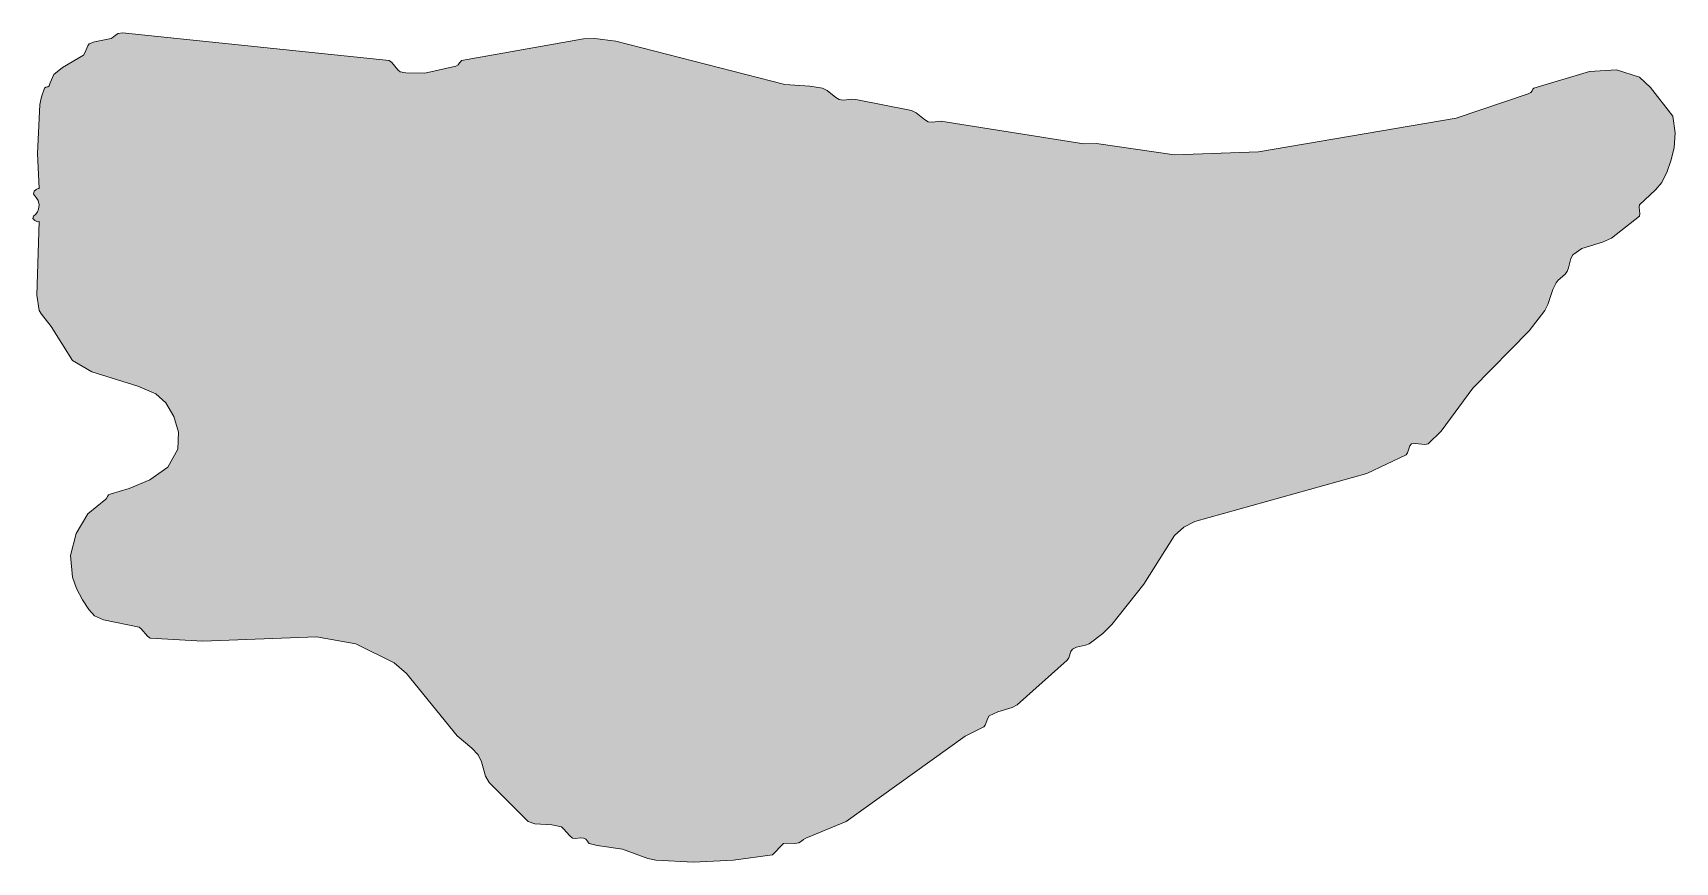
# Model space of a CAD drawing. Header units: inches. Extents: x -493 to 494, y -382 to 902.
# Drawn here: x -310.11 to -278.82, y 419.47 to 435.28 of the extents above; entities that cross this region are included whole.
import ezdxf

# ---------------------------------------------------------------- set-up
doc = ezdxf.new("R2010")
doc.units = ezdxf.units.IN
doc.header["$MEASUREMENT"] = 0
doc.layers.add('Layer 1', color=7, linetype='Continuous')

msp = doc.modelspace()

# ---------------------------------------------------------------- hatches: boundary and pattern name
at = {"layer": 'Layer 1', "true_color": 0xffffff}
h = msp.add_hatch(color=7, dxfattribs=at)
edge = h.paths.add_edge_path()
edge.add_spline(control_points=[(-308.616, 435.175), (-308.616, 435.175), (-308.577, 435.2), (-308.577, 435.2), (-308.577, 435.2), (-308.537, 435.238), (-308.537, 435.238), (-308.537, 435.238), (-308.482, 435.271), (-308.482, 435.271), (-308.482, 435.271), (-308.404, 435.281), (-308.404, 435.281), (-308.404, 435.281), (-303.321, 434.752), (-303.321, 434.752), (-303.321, 434.752), (-303.271, 434.714), (-303.271, 434.714), (-303.271, 434.714), (-303.152, 434.576), (-303.152, 434.576), (-303.152, 434.576), (-303.11, 434.54), (-303.11, 434.54), (-303.11, 434.54), (-303, 434.521), (-303, 434.521), (-303, 434.521), (-302.641, 434.513), (-302.641, 434.513), (-302.641, 434.513), (-302.051, 434.646), (-302.051, 434.646), (-302.051, 434.646), (-302.007, 434.671), (-302.007, 434.671), (-302.007, 434.671), (-301.977, 434.706), (-301.977, 434.706), (-301.977, 434.706), (-301.957, 434.737), (-301.957, 434.737), (-301.957, 434.737), (-301.945, 434.752), (-301.945, 434.752), (-301.945, 434.752), (-299.618, 435.169), (-299.618, 435.169), (-299.618, 435.169), (-299.404, 435.175), (-299.404, 435.175), (-299.404, 435.175), (-299, 435.125), (-299, 435.125), (-299, 435.125), (-295.78, 434.295), (-295.78, 434.295), (-295.78, 434.295), (-295.307, 434.263), (-295.307, 434.263), (-295.307, 434.263), (-295.063, 434.223), (-295.063, 434.223), (-295.063, 434.223), (-294.975, 434.182), (-294.975, 434.182), (-294.975, 434.182), (-294.811, 434.051), (-294.811, 434.051), (-294.811, 434.051), (-294.745, 434.011), (-294.745, 434.011), (-294.745, 434.011), (-294.669, 434), (-294.669, 434), (-294.669, 434), (-294.504, 434.018), (-294.504, 434.018), (-294.504, 434.018), (-294.428, 434.011), (-294.428, 434.011), (-294.428, 434.011), (-293.369, 433.799), (-293.369, 433.799), (-293.369, 433.799), (-293.281, 433.757), (-293.281, 433.757), (-293.281, 433.757), (-293.117, 433.627), (-293.117, 433.627), (-293.117, 433.627), (-293.051, 433.587), (-293.051, 433.587), (-293.051, 433.587), (-292.975, 433.577), (-292.975, 433.577), (-292.975, 433.577), (-292.81, 433.595), (-292.81, 433.595), (-292.81, 433.595), (-290.086, 433.164), (-290.086, 433.164), (-290.086, 433.164), (-289.843, 433.174), (-289.843, 433.174), (-289.843, 433.174), (-288.354, 432.952), (-288.354, 432.952), (-288.354, 432.952), (-286.756, 433.009), (-286.756, 433.009), (-286.756, 433.009), (-282.993, 433.656), (-282.993, 433.656), (-282.993, 433.656), (-281.616, 434.117), (-281.616, 434.117), (-281.616, 434.117), (-281.568, 434.142), (-281.568, 434.142), (-281.568, 434.142), (-281.543, 434.175), (-281.543, 434.175), (-281.543, 434.175), (-281.528, 434.205), (-281.528, 434.205), (-281.528, 434.205), (-281.51, 434.223), (-281.51, 434.223), (-281.51, 434.223), (-280.447, 434.542), (-280.447, 434.542), (-280.447, 434.542), (-279.938, 434.575), (-279.938, 434.575), (-279.938, 434.575), (-279.498, 434.434), (-279.498, 434.434), (-279.498, 434.434), (-279.285, 434.241), (-279.285, 434.241), (-279.285, 434.241), (-278.863, 433.693), (-278.863, 433.693), (-278.863, 433.693), (-278.817, 433.376), (-278.817, 433.376), (-278.817, 433.376), (-278.839, 433.089), (-278.839, 433.089), (-278.839, 433.089), (-278.899, 432.839), (-278.899, 432.839), (-278.899, 432.839), (-278.969, 432.634), (-278.969, 432.634), (-278.969, 432.634), (-279.07, 432.43), (-279.07, 432.43), (-279.07, 432.43), (-279.193, 432.288), (-279.193, 432.288), (-279.193, 432.288), (-279.498, 431.999), (-279.498, 431.999), (-279.498, 431.999), (-279.506, 431.955), (-279.506, 431.955), (-279.506, 431.955), (-279.488, 431.828), (-279.488, 431.828), (-279.488, 431.828), (-279.498, 431.787), (-279.498, 431.787), (-279.498, 431.787), (-280.028, 431.364), (-280.028, 431.364), (-280.028, 431.364), (-280.203, 431.288), (-280.203, 431.288), (-280.203, 431.288), (-280.593, 431.166), (-280.593, 431.166), (-280.593, 431.166), (-280.769, 431.046), (-280.769, 431.046), (-280.769, 431.046), (-280.804, 430.981), (-280.804, 430.981), (-280.804, 430.981), (-280.849, 430.799), (-280.849, 430.799), (-280.849, 430.799), (-280.875, 430.729), (-280.875, 430.729), (-280.875, 430.729), (-280.92, 430.675), (-280.92, 430.675), (-280.92, 430.675), (-281.044, 430.566), (-281.044, 430.566), (-281.044, 430.566), (-281.086, 430.517), (-281.086, 430.517), (-281.086, 430.517), (-281.145, 430.389), (-281.145, 430.389), (-281.145, 430.389), (-281.244, 430.099), (-281.244, 430.099), (-281.244, 430.099), (-281.298, 429.987), (-281.298, 429.987), (-281.298, 429.987), (-281.596, 429.602), (-281.596, 429.602), (-281.596, 429.602), (-282.675, 428.505), (-282.675, 428.505), (-282.675, 428.505), (-283.278, 427.688), (-283.278, 427.688), (-283.278, 427.688), (-283.521, 427.446), (-283.521, 427.446), (-283.521, 427.446), (-283.588, 427.43), (-283.588, 427.43), (-283.588, 427.43), (-283.767, 427.454), (-283.767, 427.454), (-283.767, 427.454), (-283.839, 427.446), (-283.839, 427.446), (-283.839, 427.446), (-283.872, 427.406), (-283.872, 427.406), (-283.872, 427.406), (-283.917, 427.274), (-283.917, 427.274), (-283.917, 427.274), (-283.945, 427.234), (-283.945, 427.234), (-283.945, 427.234), (-284.694, 426.881), (-284.694, 426.881), (-284.694, 426.881), (-287.967, 425.966), (-287.967, 425.966), (-287.967, 425.966), (-288.181, 425.858), (-288.181, 425.858), (-288.181, 425.858), (-288.355, 425.697), (-288.355, 425.697), (-288.355, 425.697), (-288.938, 424.769), (-288.938, 424.769), (-288.938, 424.769), (-289.548, 423.997), (-289.548, 423.997), (-289.548, 423.997), (-289.723, 423.828), (-289.723, 423.828), (-289.723, 423.828), (-289.98, 423.634), (-289.98, 423.634), (-289.98, 423.634), (-290.051, 423.604), (-290.051, 423.604), (-290.051, 423.604), (-290.223, 423.565), (-290.223, 423.565), (-290.223, 423.565), (-290.298, 423.528), (-290.298, 423.528), (-290.298, 423.528), (-290.332, 423.483), (-290.332, 423.483), (-290.332, 423.483), (-290.373, 423.363), (-290.373, 423.363), (-290.373, 423.363), (-290.404, 423.317), (-290.404, 423.317), (-290.404, 423.317), (-291.357, 422.47), (-291.357, 422.47), (-291.357, 422.47), (-291.449, 422.417), (-291.449, 422.417), (-291.449, 422.417), (-291.726, 422.332), (-291.726, 422.332), (-291.726, 422.332), (-291.886, 422.258), (-291.886, 422.258), (-291.886, 422.258), (-291.916, 422.216), (-291.916, 422.216), (-291.916, 422.216), (-291.966, 422.083), (-291.966, 422.083), (-291.966, 422.083), (-291.992, 422.046), (-291.992, 422.046), (-291.992, 422.046), (-292.348, 421.873), (-292.348, 421.873), (-292.348, 421.873), (-294.611, 420.243), (-294.611, 420.243), (-294.611, 420.243), (-295.38, 419.929), (-295.38, 419.929), (-295.38, 419.929), (-295.423, 419.902), (-295.423, 419.902), (-295.423, 419.902), (-295.462, 419.869), (-295.462, 419.869), (-295.462, 419.869), (-295.514, 419.839), (-295.514, 419.839), (-295.514, 419.839), (-295.592, 419.823), (-295.592, 419.823), (-295.592, 419.823), (-295.756, 419.831), (-295.756, 419.831), (-295.756, 419.831), (-295.804, 419.823), (-295.804, 419.823), (-295.804, 419.823), (-295.853, 419.783), (-295.853, 419.783), (-295.853, 419.783), (-295.975, 419.645), (-295.975, 419.645), (-295.975, 419.645), (-296.016, 419.611), (-296.016, 419.611), (-296.016, 419.611), (-296.757, 419.505), (-296.757, 419.505), (-296.757, 419.505), (-297.522, 419.468), (-297.522, 419.468), (-297.522, 419.468), (-298.239, 419.505), (-298.239, 419.505), (-298.239, 419.505), (-298.39, 419.538), (-298.39, 419.538), (-298.39, 419.538), (-298.875, 419.717), (-298.875, 419.717), (-298.875, 419.717), (-299.355, 419.786), (-299.355, 419.786), (-299.355, 419.786), (-299.51, 419.823), (-299.51, 419.823), (-299.51, 419.823), (-299.524, 419.839), (-299.524, 419.839), (-299.524, 419.839), (-299.542, 419.871), (-299.542, 419.871), (-299.542, 419.871), (-299.57, 419.905), (-299.57, 419.905), (-299.57, 419.905), (-299.616, 419.929), (-299.616, 419.929), (-299.616, 419.929), (-299.667, 419.932), (-299.667, 419.932), (-299.667, 419.932), (-299.778, 419.92), (-299.778, 419.92), (-299.778, 419.92), (-299.828, 419.929), (-299.828, 419.929), (-299.828, 419.929), (-299.878, 419.97), (-299.878, 419.97), (-299.878, 419.97), (-299.996, 420.104), (-299.996, 420.104), (-299.996, 420.104), (-300.039, 420.14), (-300.039, 420.14), (-300.039, 420.14), (-300.219, 420.178), (-300.219, 420.178), (-300.219, 420.178), (-300.545, 420.202), (-300.545, 420.202), (-300.545, 420.202), (-300.674, 420.246), (-300.674, 420.246), (-300.674, 420.246), (-301.416, 420.987), (-301.416, 420.987), (-301.416, 420.987), (-301.483, 421.108), (-301.483, 421.108), (-301.483, 421.108), (-301.56, 421.38), (-301.56, 421.38), (-301.56, 421.38), (-301.627, 421.517), (-301.627, 421.517), (-301.627, 421.517), (-301.744, 421.645), (-301.744, 421.645), (-301.744, 421.645), (-302.024, 421.879), (-302.024, 421.879), (-302.024, 421.879), (-302.989, 423.067), (-302.989, 423.067), (-302.989, 423.067), (-303.225, 423.266), (-303.225, 423.266), (-303.225, 423.266), (-303.957, 423.634), (-303.957, 423.634), (-303.957, 423.634), (-304.706, 423.763), (-304.706, 423.763), (-304.706, 423.763), (-306.872, 423.68), (-306.872, 423.68), (-306.872, 423.68), (-307.875, 423.74), (-307.875, 423.74), (-307.875, 423.74), (-307.926, 423.776), (-307.926, 423.776), (-307.926, 423.776), (-308.044, 423.916), (-308.044, 423.916), (-308.044, 423.916), (-308.086, 423.952), (-308.086, 423.952), (-308.086, 423.952), (-308.766, 424.089), (-308.766, 424.089), (-308.766, 424.089), (-308.933, 424.164), (-308.933, 424.164), (-308.933, 424.164), (-309.042, 424.284), (-309.042, 424.284), (-309.042, 424.284), (-309.164, 424.47), (-309.164, 424.47), (-309.164, 424.47), (-309.276, 424.688), (-309.276, 424.688), (-309.276, 424.688), (-309.356, 424.905), (-309.356, 424.905), (-309.356, 424.905), (-309.392, 425.315), (-309.392, 425.315), (-309.392, 425.315), (-309.287, 425.733), (-309.287, 425.733), (-309.287, 425.733), (-309.059, 426.108), (-309.059, 426.108), (-309.059, 426.108), (-308.721, 426.387), (-308.721, 426.387), (-308.721, 426.387), (-308.697, 426.413), (-308.697, 426.413), (-308.697, 426.413), (-308.688, 426.441), (-308.688, 426.441), (-308.688, 426.441), (-308.668, 426.47), (-308.668, 426.47), (-308.668, 426.47), (-308.616, 426.493), (-308.616, 426.493), (-308.616, 426.493), (-308.275, 426.591), (-308.275, 426.591), (-308.275, 426.591), (-307.88, 426.756), (-307.88, 426.756), (-307.88, 426.756), (-307.535, 427), (-307.535, 427), (-307.535, 427), (-307.345, 427.34), (-307.345, 427.34), (-307.345, 427.34), (-307.336, 427.664), (-307.336, 427.664), (-307.336, 427.664), (-307.422, 427.969), (-307.422, 427.969), (-307.422, 427.969), (-307.576, 428.224), (-307.576, 428.224), (-307.576, 428.224), (-307.769, 428.399), (-307.769, 428.399), (-307.769, 428.399), (-308.112, 428.544), (-308.112, 428.544), (-308.112, 428.544), (-308.986, 428.82), (-308.986, 428.82), (-308.986, 428.82), (-309.356, 429.034), (-309.356, 429.034), (-309.356, 429.034), (-309.759, 429.68), (-309.759, 429.68), (-309.759, 429.68), (-309.947, 429.917), (-309.947, 429.917), (-309.947, 429.917), (-309.992, 429.987), (-309.992, 429.987), (-309.992, 429.987), (-310.031, 430.278), (-310.031, 430.278), (-310.031, 430.278), (-309.992, 431.681), (-309.992, 431.681), (-309.992, 431.681), (-310.018, 431.679), (-310.018, 431.679), (-310.018, 431.679), (-310.07, 431.704), (-310.07, 431.704), (-310.07, 431.704), (-310.109, 431.744), (-310.109, 431.744), (-310.109, 431.744), (-310.098, 431.787), (-310.098, 431.787), (-310.098, 431.787), (-310.052, 431.826), (-310.052, 431.826), (-310.052, 431.826), (-310.019, 431.867), (-310.019, 431.867), (-310.019, 431.867), (-309.999, 431.921), (-309.999, 431.921), (-309.999, 431.921), (-309.992, 431.999), (-309.992, 431.999), (-309.992, 431.999), (-310.008, 432.083), (-310.008, 432.083), (-310.008, 432.083), (-310.044, 432.142), (-310.044, 432.142), (-310.044, 432.142), (-310.081, 432.182), (-310.081, 432.182), (-310.081, 432.182), (-310.098, 432.211), (-310.098, 432.211), (-310.098, 432.211), (-310.083, 432.265), (-310.083, 432.265), (-310.083, 432.265), (-310.046, 432.297), (-310.046, 432.297), (-310.046, 432.297), (-310.009, 432.312), (-310.009, 432.312), (-310.009, 432.312), (-309.992, 432.316), (-309.992, 432.316), (-309.992, 432.316), (-310.02, 432.979), (-310.02, 432.979), (-310.02, 432.979), (-309.974, 433.917), (-309.974, 433.917), (-309.974, 433.917), (-309.947, 434.061), (-309.947, 434.061), (-309.947, 434.061), (-309.886, 434.223), (-309.886, 434.223), (-309.886, 434.223), (-309.86, 434.244), (-309.86, 434.244), (-309.86, 434.244), (-309.826, 434.251), (-309.826, 434.251), (-309.826, 434.251), (-309.796, 434.27), (-309.796, 434.27), (-309.796, 434.27), (-309.78, 434.328), (-309.78, 434.328), (-309.78, 434.328), (-309.709, 434.485), (-309.709, 434.485), (-309.709, 434.485), (-309.545, 434.617), (-309.545, 434.617), (-309.545, 434.617), (-309.145, 434.858), (-309.145, 434.858), (-309.145, 434.858), (-309.118, 434.9), (-309.118, 434.9), (-309.118, 434.9), (-309.064, 435.034), (-309.064, 435.034), (-309.064, 435.034), (-309.039, 435.069), (-309.039, 435.069), (-309.039, 435.069), (-308.932, 435.109), (-308.932, 435.109), (-308.932, 435.109), (-308.616, 435.175), (-308.616, 435.175), (-308.616, 435.175), (-308.616, 435.175), (-308.616, 435.175), (-308.616, 435.175), (-308.616, 435.175), (-308.616, 435.175)], knot_values=[0, 0, 0, 0, 1, 1, 1, 2, 2, 2, 3, 3, 3, 4, 4, 4, 5, 5, 5, 6, 6, 6, 7, 7, 7, 8, 8, 8, 9, 9, 9, 10, 10, 10, 11, 11, 11, 12, 12, 12, 13, 13, 13, 14, 14, 14, 15, 15, 15, 16, 16, 16, 17, 17, 17, 18, 18, 18, 19, 19, 19, 20, 20, 20, 21, 21, 21, 22, 22, 22, 23, 23, 23, 24, 24, 24, 25, 25, 25, 26, 26, 26, 27, 27, 27, 28, 28, 28, 29, 29, 29, 30, 30, 30, 31, 31, 31, 32, 32, 32, 33, 33, 33, 34, 34, 34, 35, 35, 35, 36, 36, 36, 37, 37, 37, 38, 38, 38, 39, 39, 39, 40, 40, 40, 41, 41, 41, 42, 42, 42, 43, 43, 43, 44, 44, 44, 45, 45, 45, 46, 46, 46, 47, 47, 47, 48, 48, 48, 49, 49, 49, 50, 50, 50, 51, 51, 51, 52, 52, 52, 53, 53, 53, 54, 54, 54, 55, 55, 55, 56, 56, 56, 57, 57, 57, 58, 58, 58, 59, 59, 59, 60, 60, 60, 61, 61, 61, 62, 62, 62, 63, 63, 63, 64, 64, 64, 65, 65, 65, 66, 66, 66, 67, 67, 67, 68, 68, 68, 69, 69, 69, 70, 70, 70, 71, 71, 71, 72, 72, 72, 73, 73, 73, 74, 74, 74, 75, 75, 75, 76, 76, 76, 77, 77, 77, 78, 78, 78, 79, 79, 79, 80, 80, 80, 81, 81, 81, 82, 82, 82, 83, 83, 83, 84, 84, 84, 85, 85, 85, 86, 86, 86, 87, 87, 87, 88, 88, 88, 89, 89, 89, 90, 90, 90, 91, 91, 91, 92, 92, 92, 93, 93, 93, 94, 94, 94, 95, 95, 95, 96, 96, 96, 97, 97, 97, 98, 98, 98, 99, 99, 99, 100, 100, 100, 101, 101, 101, 102, 102, 102, 103, 103, 103, 104, 104, 104, 105, 105, 105, 106, 106, 106, 107, 107, 107, 108, 108, 108, 109, 109, 109, 110, 110, 110, 111, 111, 111, 112, 112, 112, 113, 113, 113, 114, 114, 114, 115, 115, 115, 116, 116, 116, 117, 117, 117, 118, 118, 118, 119, 119, 119, 120, 120, 120, 121, 121, 121, 122, 122, 122, 123, 123, 123, 124, 124, 124, 125, 125, 125, 126, 126, 126, 127, 127, 127, 128, 128, 128, 129, 129, 129, 130, 130, 130, 131, 131, 131, 132, 132, 132, 133, 133, 133, 134, 134, 134, 135, 135, 135, 136, 136, 136, 137, 137, 137, 138, 138, 138, 139, 139, 139, 140, 140, 140, 141, 141, 141, 142, 142, 142, 143, 143, 143, 144, 144, 144, 145, 145, 145, 146, 146, 146, 147, 147, 147, 148, 148, 148, 149, 149, 149, 150, 150, 150, 151, 151, 151, 152, 152, 152, 153, 153, 153, 154, 154, 154, 155, 155, 155, 156, 156, 156, 157, 157, 157, 158, 158, 158, 159, 159, 159, 160, 160, 160, 161, 161, 161, 162, 162, 162, 163, 163, 163, 164, 164, 164, 165, 165, 165, 166, 166, 166, 167, 167, 167, 168, 168, 168, 169, 169, 169, 170, 170, 170, 171, 171, 171, 172, 172, 172, 173, 173, 173, 174, 174, 174, 175, 175, 175, 176, 176, 176, 177, 177, 177, 178, 178, 178, 179, 179, 179, 180, 180, 180, 181, 181, 181, 182, 182, 182, 183, 183, 183, 184, 184, 184, 185, 185, 185, 186, 186, 186, 187, 187, 187, 188, 188, 188, 189, 189, 189, 190, 190, 190, 191, 191, 191, 192, 192, 192, 193, 193, 193, 194, 194, 194, 195, 195, 195, 196, 196, 196, 197, 197, 197, 198, 198, 198, 199, 199, 199, 200, 200, 200, 201, 201, 201, 202, 202, 202, 203, 203, 203, 204, 204, 204, 205, 205, 205, 206, 206, 206, 207, 207, 207, 208, 208, 208, 209, 209, 209, 210, 210, 210, 211, 211, 211, 212, 212, 212, 213, 213, 213, 213], degree=3, periodic=1)

# ---------------------------------------------------------------- linework, layer by layer
at = {"layer": 'Layer 1', "lineweight": 0}
msp.add_open_spline([(-308.616, 435.175), (-308.616, 435.175), (-308.577, 435.2), (-308.577, 435.2), (-308.577, 435.2), (-308.537, 435.238), (-308.537, 435.238), (-308.537, 435.238), (-308.482, 435.271), (-308.482, 435.271), (-308.482, 435.271), (-308.404, 435.281), (-308.404, 435.281), (-308.404, 435.281), (-303.321, 434.752), (-303.321, 434.752), (-303.321, 434.752), (-303.271, 434.714), (-303.271, 434.714), (-303.271, 434.714), (-303.152, 434.576), (-303.152, 434.576), (-303.152, 434.576), (-303.11, 434.54), (-303.11, 434.54), (-303.11, 434.54), (-303, 434.521), (-303, 434.521), (-303, 434.521), (-302.641, 434.513), (-302.641, 434.513), (-302.641, 434.513), (-302.051, 434.646), (-302.051, 434.646), (-302.051, 434.646), (-302.007, 434.671), (-302.007, 434.671), (-302.007, 434.671), (-301.977, 434.706), (-301.977, 434.706), (-301.977, 434.706), (-301.957, 434.737), (-301.957, 434.737), (-301.957, 434.737), (-301.945, 434.752), (-301.945, 434.752), (-301.945, 434.752), (-299.618, 435.169), (-299.618, 435.169), (-299.618, 435.169), (-299.404, 435.175), (-299.404, 435.175), (-299.404, 435.175), (-299, 435.125), (-299, 435.125), (-299, 435.125), (-295.78, 434.295), (-295.78, 434.295), (-295.78, 434.295), (-295.307, 434.263), (-295.307, 434.263), (-295.307, 434.263), (-295.063, 434.223), (-295.063, 434.223), (-295.063, 434.223), (-294.975, 434.182), (-294.975, 434.182), (-294.975, 434.182), (-294.811, 434.051), (-294.811, 434.051), (-294.811, 434.051), (-294.745, 434.011), (-294.745, 434.011), (-294.745, 434.011), (-294.669, 434), (-294.669, 434), (-294.669, 434), (-294.504, 434.018), (-294.504, 434.018), (-294.504, 434.018), (-294.428, 434.011), (-294.428, 434.011), (-294.428, 434.011), (-293.369, 433.799), (-293.369, 433.799), (-293.369, 433.799), (-293.281, 433.757), (-293.281, 433.757), (-293.281, 433.757), (-293.117, 433.627), (-293.117, 433.627), (-293.117, 433.627), (-293.051, 433.587), (-293.051, 433.587), (-293.051, 433.587), (-292.975, 433.577), (-292.975, 433.577), (-292.975, 433.577), (-292.81, 433.595), (-292.81, 433.595), (-292.81, 433.595), (-290.086, 433.164), (-290.086, 433.164), (-290.086, 433.164), (-289.843, 433.174), (-289.843, 433.174), (-289.843, 433.174), (-288.354, 432.952), (-288.354, 432.952), (-288.354, 432.952), (-286.756, 433.009), (-286.756, 433.009), (-286.756, 433.009), (-282.993, 433.656), (-282.993, 433.656), (-282.993, 433.656), (-281.616, 434.117), (-281.616, 434.117), (-281.616, 434.117), (-281.568, 434.142), (-281.568, 434.142), (-281.568, 434.142), (-281.543, 434.175), (-281.543, 434.175), (-281.543, 434.175), (-281.528, 434.205), (-281.528, 434.205), (-281.528, 434.205), (-281.51, 434.223), (-281.51, 434.223), (-281.51, 434.223), (-280.447, 434.542), (-280.447, 434.542), (-280.447, 434.542), (-279.938, 434.575), (-279.938, 434.575), (-279.938, 434.575), (-279.498, 434.434), (-279.498, 434.434), (-279.498, 434.434), (-279.285, 434.241), (-279.285, 434.241), (-279.285, 434.241), (-278.863, 433.693), (-278.863, 433.693), (-278.863, 433.693), (-278.817, 433.376), (-278.817, 433.376), (-278.817, 433.376), (-278.839, 433.089), (-278.839, 433.089), (-278.839, 433.089), (-278.899, 432.839), (-278.899, 432.839), (-278.899, 432.839), (-278.969, 432.634), (-278.969, 432.634), (-278.969, 432.634), (-279.07, 432.43), (-279.07, 432.43), (-279.07, 432.43), (-279.193, 432.288), (-279.193, 432.288), (-279.193, 432.288), (-279.498, 431.999), (-279.498, 431.999), (-279.498, 431.999), (-279.506, 431.955), (-279.506, 431.955), (-279.506, 431.955), (-279.488, 431.828), (-279.488, 431.828), (-279.488, 431.828), (-279.498, 431.787), (-279.498, 431.787), (-279.498, 431.787), (-280.028, 431.364), (-280.028, 431.364), (-280.028, 431.364), (-280.203, 431.288), (-280.203, 431.288), (-280.203, 431.288), (-280.593, 431.166), (-280.593, 431.166), (-280.593, 431.166), (-280.769, 431.046), (-280.769, 431.046), (-280.769, 431.046), (-280.804, 430.981), (-280.804, 430.981), (-280.804, 430.981), (-280.849, 430.799), (-280.849, 430.799), (-280.849, 430.799), (-280.875, 430.729), (-280.875, 430.729), (-280.875, 430.729), (-280.92, 430.675), (-280.92, 430.675), (-280.92, 430.675), (-281.044, 430.566), (-281.044, 430.566), (-281.044, 430.566), (-281.086, 430.517), (-281.086, 430.517), (-281.086, 430.517), (-281.145, 430.389), (-281.145, 430.389), (-281.145, 430.389), (-281.244, 430.099), (-281.244, 430.099), (-281.244, 430.099), (-281.298, 429.987), (-281.298, 429.987), (-281.298, 429.987), (-281.596, 429.602), (-281.596, 429.602), (-281.596, 429.602), (-282.675, 428.505), (-282.675, 428.505), (-282.675, 428.505), (-283.278, 427.688), (-283.278, 427.688), (-283.278, 427.688), (-283.521, 427.446), (-283.521, 427.446), (-283.521, 427.446), (-283.588, 427.43), (-283.588, 427.43), (-283.588, 427.43), (-283.767, 427.454), (-283.767, 427.454), (-283.767, 427.454), (-283.839, 427.446), (-283.839, 427.446), (-283.839, 427.446), (-283.872, 427.406), (-283.872, 427.406), (-283.872, 427.406), (-283.917, 427.274), (-283.917, 427.274), (-283.917, 427.274), (-283.945, 427.234), (-283.945, 427.234), (-283.945, 427.234), (-284.694, 426.881), (-284.694, 426.881), (-284.694, 426.881), (-287.967, 425.966), (-287.967, 425.966), (-287.967, 425.966), (-288.181, 425.858), (-288.181, 425.858), (-288.181, 425.858), (-288.355, 425.697), (-288.355, 425.697), (-288.355, 425.697), (-288.938, 424.769), (-288.938, 424.769), (-288.938, 424.769), (-289.548, 423.997), (-289.548, 423.997), (-289.548, 423.997), (-289.723, 423.828), (-289.723, 423.828), (-289.723, 423.828), (-289.98, 423.634), (-289.98, 423.634), (-289.98, 423.634), (-290.051, 423.604), (-290.051, 423.604), (-290.051, 423.604), (-290.223, 423.565), (-290.223, 423.565), (-290.223, 423.565), (-290.298, 423.528), (-290.298, 423.528), (-290.298, 423.528), (-290.332, 423.483), (-290.332, 423.483), (-290.332, 423.483), (-290.373, 423.363), (-290.373, 423.363), (-290.373, 423.363), (-290.404, 423.317), (-290.404, 423.317), (-290.404, 423.317), (-291.357, 422.47), (-291.357, 422.47), (-291.357, 422.47), (-291.449, 422.417), (-291.449, 422.417), (-291.449, 422.417), (-291.726, 422.332), (-291.726, 422.332), (-291.726, 422.332), (-291.886, 422.258), (-291.886, 422.258), (-291.886, 422.258), (-291.916, 422.216), (-291.916, 422.216), (-291.916, 422.216), (-291.966, 422.083), (-291.966, 422.083), (-291.966, 422.083), (-291.992, 422.046), (-291.992, 422.046), (-291.992, 422.046), (-292.348, 421.873), (-292.348, 421.873), (-292.348, 421.873), (-294.611, 420.243), (-294.611, 420.243), (-294.611, 420.243), (-295.38, 419.929), (-295.38, 419.929), (-295.38, 419.929), (-295.423, 419.902), (-295.423, 419.902), (-295.423, 419.902), (-295.462, 419.869), (-295.462, 419.869), (-295.462, 419.869), (-295.514, 419.839), (-295.514, 419.839), (-295.514, 419.839), (-295.592, 419.823), (-295.592, 419.823), (-295.592, 419.823), (-295.756, 419.831), (-295.756, 419.831), (-295.756, 419.831), (-295.804, 419.823), (-295.804, 419.823), (-295.804, 419.823), (-295.853, 419.783), (-295.853, 419.783), (-295.853, 419.783), (-295.975, 419.645), (-295.975, 419.645), (-295.975, 419.645), (-296.016, 419.611), (-296.016, 419.611), (-296.016, 419.611), (-296.757, 419.505), (-296.757, 419.505), (-296.757, 419.505), (-297.522, 419.468), (-297.522, 419.468), (-297.522, 419.468), (-298.239, 419.505), (-298.239, 419.505), (-298.239, 419.505), (-298.39, 419.538), (-298.39, 419.538), (-298.39, 419.538), (-298.875, 419.717), (-298.875, 419.717), (-298.875, 419.717), (-299.355, 419.786), (-299.355, 419.786), (-299.355, 419.786), (-299.51, 419.823), (-299.51, 419.823), (-299.51, 419.823), (-299.524, 419.839), (-299.524, 419.839), (-299.524, 419.839), (-299.542, 419.871), (-299.542, 419.871), (-299.542, 419.871), (-299.57, 419.905), (-299.57, 419.905), (-299.57, 419.905), (-299.616, 419.929), (-299.616, 419.929), (-299.616, 419.929), (-299.667, 419.932), (-299.667, 419.932), (-299.667, 419.932), (-299.778, 419.92), (-299.778, 419.92), (-299.778, 419.92), (-299.828, 419.929), (-299.828, 419.929), (-299.828, 419.929), (-299.878, 419.97), (-299.878, 419.97), (-299.878, 419.97), (-299.996, 420.104), (-299.996, 420.104), (-299.996, 420.104), (-300.039, 420.14), (-300.039, 420.14), (-300.039, 420.14), (-300.219, 420.178), (-300.219, 420.178), (-300.219, 420.178), (-300.545, 420.202), (-300.545, 420.202), (-300.545, 420.202), (-300.674, 420.246), (-300.674, 420.246), (-300.674, 420.246), (-301.416, 420.987), (-301.416, 420.987), (-301.416, 420.987), (-301.483, 421.108), (-301.483, 421.108), (-301.483, 421.108), (-301.56, 421.38), (-301.56, 421.38), (-301.56, 421.38), (-301.627, 421.517), (-301.627, 421.517), (-301.627, 421.517), (-301.744, 421.645), (-301.744, 421.645), (-301.744, 421.645), (-302.024, 421.879), (-302.024, 421.879), (-302.024, 421.879), (-302.989, 423.067), (-302.989, 423.067), (-302.989, 423.067), (-303.225, 423.266), (-303.225, 423.266), (-303.225, 423.266), (-303.957, 423.634), (-303.957, 423.634), (-303.957, 423.634), (-304.706, 423.763), (-304.706, 423.763), (-304.706, 423.763), (-306.872, 423.68), (-306.872, 423.68), (-306.872, 423.68), (-307.875, 423.74), (-307.875, 423.74), (-307.875, 423.74), (-307.926, 423.776), (-307.926, 423.776), (-307.926, 423.776), (-308.044, 423.916), (-308.044, 423.916), (-308.044, 423.916), (-308.086, 423.952), (-308.086, 423.952), (-308.086, 423.952), (-308.766, 424.089), (-308.766, 424.089), (-308.766, 424.089), (-308.933, 424.164), (-308.933, 424.164), (-308.933, 424.164), (-309.042, 424.284), (-309.042, 424.284), (-309.042, 424.284), (-309.164, 424.47), (-309.164, 424.47), (-309.164, 424.47), (-309.276, 424.688), (-309.276, 424.688), (-309.276, 424.688), (-309.356, 424.905), (-309.356, 424.905), (-309.356, 424.905), (-309.392, 425.315), (-309.392, 425.315), (-309.392, 425.315), (-309.287, 425.733), (-309.287, 425.733), (-309.287, 425.733), (-309.059, 426.108), (-309.059, 426.108), (-309.059, 426.108), (-308.721, 426.387), (-308.721, 426.387), (-308.721, 426.387), (-308.697, 426.413), (-308.697, 426.413), (-308.697, 426.413), (-308.688, 426.441), (-308.688, 426.441), (-308.688, 426.441), (-308.668, 426.47), (-308.668, 426.47), (-308.668, 426.47), (-308.616, 426.493), (-308.616, 426.493), (-308.616, 426.493), (-308.275, 426.591), (-308.275, 426.591), (-308.275, 426.591), (-307.88, 426.756), (-307.88, 426.756), (-307.88, 426.756), (-307.535, 427), (-307.535, 427), (-307.535, 427), (-307.345, 427.34), (-307.345, 427.34), (-307.345, 427.34), (-307.336, 427.664), (-307.336, 427.664), (-307.336, 427.664), (-307.422, 427.969), (-307.422, 427.969), (-307.422, 427.969), (-307.576, 428.224), (-307.576, 428.224), (-307.576, 428.224), (-307.769, 428.399), (-307.769, 428.399), (-307.769, 428.399), (-308.112, 428.544), (-308.112, 428.544), (-308.112, 428.544), (-308.986, 428.82), (-308.986, 428.82), (-308.986, 428.82), (-309.356, 429.034), (-309.356, 429.034), (-309.356, 429.034), (-309.759, 429.68), (-309.759, 429.68), (-309.759, 429.68), (-309.947, 429.917), (-309.947, 429.917), (-309.947, 429.917), (-309.992, 429.987), (-309.992, 429.987), (-309.992, 429.987), (-310.031, 430.278), (-310.031, 430.278), (-310.031, 430.278), (-309.992, 431.681), (-309.992, 431.681), (-309.992, 431.681), (-310.018, 431.679), (-310.018, 431.679), (-310.018, 431.679), (-310.07, 431.704), (-310.07, 431.704), (-310.07, 431.704), (-310.109, 431.744), (-310.109, 431.744), (-310.109, 431.744), (-310.098, 431.787), (-310.098, 431.787), (-310.098, 431.787), (-310.052, 431.826), (-310.052, 431.826), (-310.052, 431.826), (-310.019, 431.867), (-310.019, 431.867), (-310.019, 431.867), (-309.999, 431.921), (-309.999, 431.921), (-309.999, 431.921), (-309.992, 431.999), (-309.992, 431.999), (-309.992, 431.999), (-310.008, 432.083), (-310.008, 432.083), (-310.008, 432.083), (-310.044, 432.142), (-310.044, 432.142), (-310.044, 432.142), (-310.081, 432.182), (-310.081, 432.182), (-310.081, 432.182), (-310.098, 432.211), (-310.098, 432.211), (-310.098, 432.211), (-310.083, 432.265), (-310.083, 432.265), (-310.083, 432.265), (-310.046, 432.297), (-310.046, 432.297), (-310.046, 432.297), (-310.009, 432.312), (-310.009, 432.312), (-310.009, 432.312), (-309.992, 432.316), (-309.992, 432.316), (-309.992, 432.316), (-310.02, 432.979), (-310.02, 432.979), (-310.02, 432.979), (-309.974, 433.917), (-309.974, 433.917), (-309.974, 433.917), (-309.947, 434.061), (-309.947, 434.061), (-309.947, 434.061), (-309.886, 434.223), (-309.886, 434.223), (-309.886, 434.223), (-309.86, 434.244), (-309.86, 434.244), (-309.86, 434.244), (-309.826, 434.251), (-309.826, 434.251), (-309.826, 434.251), (-309.796, 434.27), (-309.796, 434.27), (-309.796, 434.27), (-309.78, 434.328), (-309.78, 434.328), (-309.78, 434.328), (-309.709, 434.485), (-309.709, 434.485), (-309.709, 434.485), (-309.545, 434.617), (-309.545, 434.617), (-309.545, 434.617), (-309.145, 434.858), (-309.145, 434.858), (-309.145, 434.858), (-309.118, 434.9), (-309.118, 434.9), (-309.118, 434.9), (-309.064, 435.034), (-309.064, 435.034), (-309.064, 435.034), (-309.039, 435.069), (-309.039, 435.069), (-309.039, 435.069), (-308.932, 435.109), (-308.932, 435.109), (-308.932, 435.109), (-308.616, 435.175), (-308.616, 435.175), (-308.616, 435.175), (-308.616, 435.175), (-308.616, 435.175), (-308.616, 435.175), (-308.616, 435.175), (-308.616, 435.175)], degree=3, knots=[0, 0, 0, 0, 1, 1, 1, 2, 2, 2, 3, 3, 3, 4, 4, 4, 5, 5, 5, 6, 6, 6, 7, 7, 7, 8, 8, 8, 9, 9, 9, 10, 10, 10, 11, 11, 11, 12, 12, 12, 13, 13, 13, 14, 14, 14, 15, 15, 15, 16, 16, 16, 17, 17, 17, 18, 18, 18, 19, 19, 19, 20, 20, 20, 21, 21, 21, 22, 22, 22, 23, 23, 23, 24, 24, 24, 25, 25, 25, 26, 26, 26, 27, 27, 27, 28, 28, 28, 29, 29, 29, 30, 30, 30, 31, 31, 31, 32, 32, 32, 33, 33, 33, 34, 34, 34, 35, 35, 35, 36, 36, 36, 37, 37, 37, 38, 38, 38, 39, 39, 39, 40, 40, 40, 41, 41, 41, 42, 42, 42, 43, 43, 43, 44, 44, 44, 45, 45, 45, 46, 46, 46, 47, 47, 47, 48, 48, 48, 49, 49, 49, 50, 50, 50, 51, 51, 51, 52, 52, 52, 53, 53, 53, 54, 54, 54, 55, 55, 55, 56, 56, 56, 57, 57, 57, 58, 58, 58, 59, 59, 59, 60, 60, 60, 61, 61, 61, 62, 62, 62, 63, 63, 63, 64, 64, 64, 65, 65, 65, 66, 66, 66, 67, 67, 67, 68, 68, 68, 69, 69, 69, 70, 70, 70, 71, 71, 71, 72, 72, 72, 73, 73, 73, 74, 74, 74, 75, 75, 75, 76, 76, 76, 77, 77, 77, 78, 78, 78, 79, 79, 79, 80, 80, 80, 81, 81, 81, 82, 82, 82, 83, 83, 83, 84, 84, 84, 85, 85, 85, 86, 86, 86, 87, 87, 87, 88, 88, 88, 89, 89, 89, 90, 90, 90, 91, 91, 91, 92, 92, 92, 93, 93, 93, 94, 94, 94, 95, 95, 95, 96, 96, 96, 97, 97, 97, 98, 98, 98, 99, 99, 99, 100, 100, 100, 101, 101, 101, 102, 102, 102, 103, 103, 103, 104, 104, 104, 105, 105, 105, 106, 106, 106, 107, 107, 107, 108, 108, 108, 109, 109, 109, 110, 110, 110, 111, 111, 111, 112, 112, 112, 113, 113, 113, 114, 114, 114, 115, 115, 115, 116, 116, 116, 117, 117, 117, 118, 118, 118, 119, 119, 119, 120, 120, 120, 121, 121, 121, 122, 122, 122, 123, 123, 123, 124, 124, 124, 125, 125, 125, 126, 126, 126, 127, 127, 127, 128, 128, 128, 129, 129, 129, 130, 130, 130, 131, 131, 131, 132, 132, 132, 133, 133, 133, 134, 134, 134, 135, 135, 135, 136, 136, 136, 137, 137, 137, 138, 138, 138, 139, 139, 139, 140, 140, 140, 141, 141, 141, 142, 142, 142, 143, 143, 143, 144, 144, 144, 145, 145, 145, 146, 146, 146, 147, 147, 147, 148, 148, 148, 149, 149, 149, 150, 150, 150, 151, 151, 151, 152, 152, 152, 153, 153, 153, 154, 154, 154, 155, 155, 155, 156, 156, 156, 157, 157, 157, 158, 158, 158, 159, 159, 159, 160, 160, 160, 161, 161, 161, 162, 162, 162, 163, 163, 163, 164, 164, 164, 165, 165, 165, 166, 166, 166, 167, 167, 167, 168, 168, 168, 169, 169, 169, 170, 170, 170, 171, 171, 171, 172, 172, 172, 173, 173, 173, 174, 174, 174, 175, 175, 175, 176, 176, 176, 177, 177, 177, 178, 178, 178, 179, 179, 179, 180, 180, 180, 181, 181, 181, 182, 182, 182, 183, 183, 183, 184, 184, 184, 185, 185, 185, 186, 186, 186, 187, 187, 187, 188, 188, 188, 189, 189, 189, 190, 190, 190, 191, 191, 191, 192, 192, 192, 193, 193, 193, 194, 194, 194, 195, 195, 195, 196, 196, 196, 197, 197, 197, 198, 198, 198, 199, 199, 199, 200, 200, 200, 201, 201, 201, 202, 202, 202, 203, 203, 203, 204, 204, 204, 205, 205, 205, 206, 206, 206, 207, 207, 207, 208, 208, 208, 209, 209, 209, 210, 210, 210, 211, 211, 211, 212, 212, 212, 213, 213, 213, 213], dxfattribs=at)

doc.saveas('drawing.dxf')
